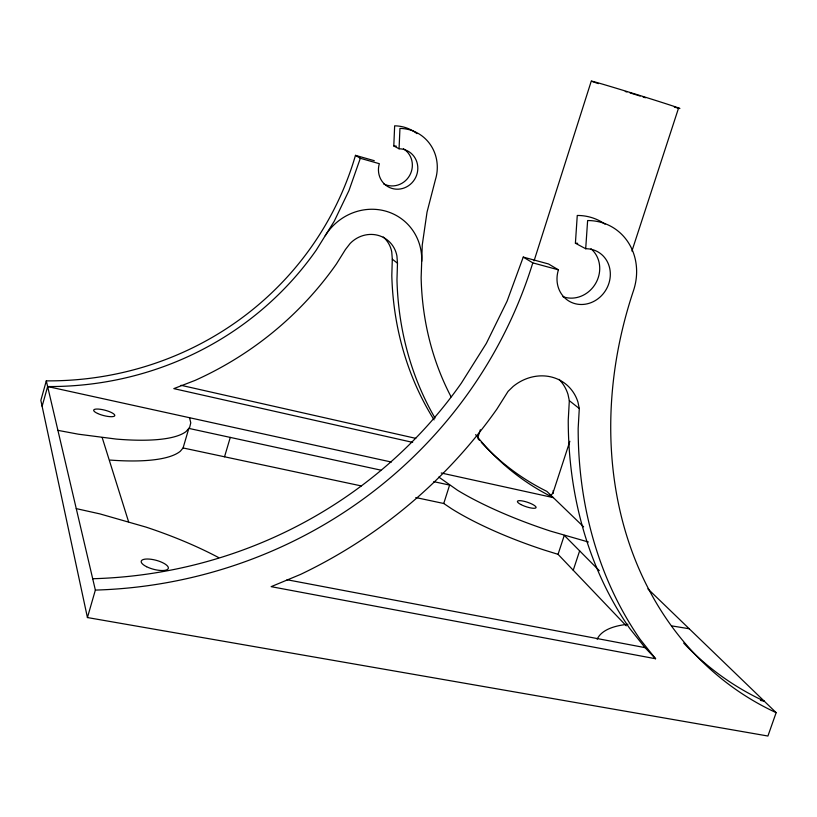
<?xml version="1.0" encoding="UTF-8"?>
<svg xmlns="http://www.w3.org/2000/svg" width="817" height="817" viewBox="0 0 817 817"><rect width="100%" height="100%" fill="white"/><g stroke="black" fill="none" stroke-linecap="round" stroke-linejoin="round"><path stroke-width="1.23" d="M383.255 237.001A28.309 26.91 -49.8 0 1 391.752 251.953L392.303 259.173L391.813 275.441A303.373 270.611 -62.3 0 0 434.072 419.887M412.646 442.365L173.827 388.626L195.069 380.405A361.911 350.289 25.5 0 0 336.441 263.942L345.438 249.522L350.095 243.517A28.636 27.175 -49.9 0 1 377.934 235.316A28.636 27.175 -49.9 0 1 396.919 255.935L397.481 263.227L396.97 279.669A306.63 272.949 -62.2 0 0 435.022 418.079M92.699 578.732A467.436 456.683 10 0 0 461.339 383.153L486.34 343.395L507.051 301.248L523.258 257.089L548.554 263.983L558.44 269.835A28.564 25.94 -58.8 0 0 577.159 304.138A28.564 25.94 -58.8 0 0 609.982 278.74A28.564 25.94 -58.8 0 0 585.697 248.736L587.627 220.549A57.129 51.89 -58.8 0 1 633.614 290.249A386.339 318.987 -60.5 0 0 776.15 712.649L767.919 736.025L87.429 617.55L40.85 400.371L46.303 380.865A329.363 318.793 25.6 0 0 355.477 155.353L360.328 158.294L379.343 163.696A20.415 19.475 -61.9 0 0 393.845 188.88A20.415 19.475 -61.9 0 0 417.64 170.906A20.415 19.475 -61.9 0 0 399.064 148.786L393.794 145.967L394.652 125.828A40.36 38.573 -62.1 0 1 416.997 133.641M399.064 148.786L399.942 128.422A40.819 38.961 -61.9 0 1 435.43 179.628L427.036 212.103L422.266 244.937L421.143 277.627A282.519 251.411 -62.2 0 0 451.076 396.817M559.042 379.354A44.241 39.91 -49.8 0 1 567.989 394.345L569.326 400.667L568.244 420.173A413.341 342.905 -60.6 0 0 629.744 628.447L645.022 647.626L655.591 658.747L271.142 586.657L300.605 574.392A516.752 504.722 9.7 0 0 496.91 409.072L508.082 391.353L513.199 386.4A44.935 40.421 -49.9 0 1 577.956 402.107L579.294 408.531L578.17 428.312A419.438 346.51 -60.5 0 0 640.15 639.354L655.591 658.747M585.697 248.736L575.403 243.231L577.262 215.463A56.23 51.216 -58.9 0 1 605.029 224.164M42.116 406.263L47.641 386.543A333.285 322.705 25.3 0 0 316.22 250.176L334.224 221.254L348.982 190.524L360.328 158.294M87.429 617.55L95.364 590.088L46.303 380.865M110.234 460.073A153.739 39.553 14 0 0 180.322 451.239L183.09 447.961L188.819 428.394L380.804 470.132M224.532 456.785L230.282 437.412M626.261 625.832L558.052 554.324L544.398 550.096A135.244 32.333 18.7 0 1 451.709 508.828L443.754 503.497L449.595 485.084L433.786 481.652M478.016 437.024L480.335 429.732M534.083 260.817L591.314 80.975M552.854 493.376L569.857 441.282M631.919 251.054L678.559 108.089M558.052 554.324L564.281 535.37L599.31 570.685M573.238 570.246L579.641 550.852M671.809 625.904L689.211 628.753M760.443 700.435L764.201 701.119A380.732 315.668 -60.5 0 1 683.686 643.102M57.905 430.355L78.309 434.184L116.259 439.086A153.984 37.827 14.1 0 0 186.102 431.509L189.636 427.465L190.77 422.838L189.544 417.712M287.043 579.743L645.022 647.626M183.09 447.961L361.308 485.931M415.802 497.543L443.754 503.497M47.641 386.543L391.363 462.044M441.2 472.992L553.323 497.624A282.519 251.411 -62.2 0 1 475.627 434.644M76.267 508.623L99.909 513.893L146.09 527.128A214.177 75.46 13.8 0 1 218.66 557.602M181.017 385.297L415.761 438.361M588.393 542.018L550.607 531.142A135.448 30.903 18.7 0 1 457.602 490.312L438.78 477.067M523.258 257.089L532.796 262.87L558.44 269.835M355.477 155.353L374.288 160.704M625.301 91.494L626.966 91.984M630.009 92.903L636.831 95.017M637.944 95.364L640.15 96.059M643.081 96.998L645.44 97.764M392.303 259.173L397.481 263.227M569.326 400.667L579.294 408.531M583.614 526.853L546.839 491.364A279.516 249.256 -62.3 0 1 481.254 442.283M647.891 588.873L776.15 712.649M102.186 437.565L128.575 521.726M479.569 440.434A279.516 249.256 -62.3 0 1 477.904 438.566M403.414 148.745A20.18 19.281 -62.1 0 1 409.644 175.481A20.18 19.281 -62.1 0 1 383.582 183.866M393.794 145.967A20.18 19.281 -62.1 0 1 396.337 146.161M532.796 262.87A475.504 464.669 8.8 0 1 95.364 590.088M590.987 248.797A28.115 25.603 -58.8 0 1 595.552 283.591A28.115 25.603 -58.8 0 1 562.882 296.663M575.403 243.231A28.115 25.603 -58.8 0 1 577.68 243.313M597.166 639.231A188.124 54.463 22 0 1 627.967 624.27M553.089 490.7A44.465 10.039 18.3 0 1 549.739 495.071M594.173 82.19A45.946 0.603 17.2 0 1 636.137 94.333A45.946 0.603 17.2 0 1 674.352 107.098M598.442 83.62A45.946 0.603 17.2 0 1 595.082 82.497M325.217 235.725A54.065 51.318 -49.9 0 1 385.011 210.949A54.065 51.318 -49.9 0 1 421.705 261.317M146.549 566.692A14.012 4.677 14.8 0 0 168.261 568.52A14.012 4.677 14.8 0 0 149.511 559.104A14.012 4.677 14.8 0 0 146.549 566.692M97.58 413.463A10.897 2.757 14.6 0 0 114.676 415.853A10.897 2.757 14.6 0 0 100.471 409.297A10.897 2.757 14.6 0 0 97.58 413.463M520.827 504.508A9.835 2.328 18.5 0 0 535.983 507.765A9.835 2.328 18.5 0 0 523.442 501.148A9.835 2.328 18.5 0 0 520.827 504.508"/></g></svg>
